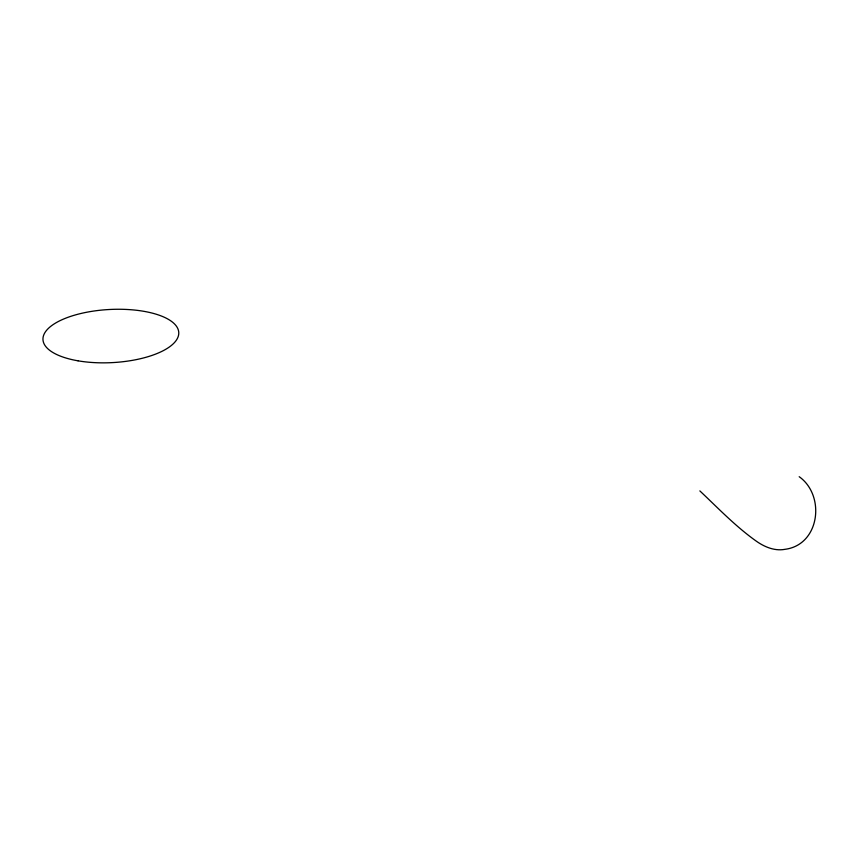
<?xml version="1.0" encoding="UTF-8"?>
<svg xmlns="http://www.w3.org/2000/svg" width="859" height="859" viewBox="0 0 859 859"><rect width="100%" height="100%" fill="white"/><g stroke="black" fill="none" stroke-linecap="round" stroke-linejoin="round"><path stroke-width="1.29" d="M799.192 476.702C825.757 495.589 819.808 544.885 784.997 549.32C774.947 551.22 764.982 547.172 756.833 541.535C736.002 526.868 718.317 508.313 699.86 490.908M78.04 360.823A67.99 26.597 -3 0 0 178.758 332.53A67.99 26.597 -3 0 0 75.785 314.813A67.99 26.597 -3 0 0 78.04 360.823"/></g></svg>
